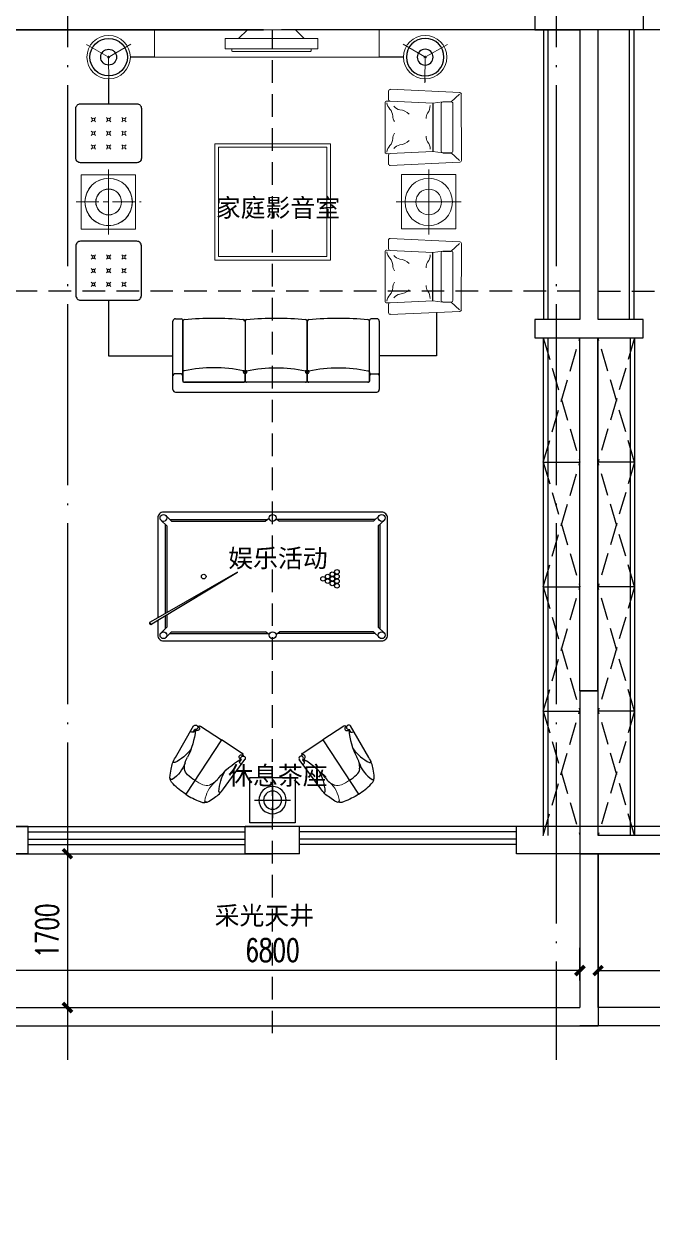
# Model space of a CAD drawing. Header units: millimetres. Extents: x 1337745 to 1642153, y -192803 to 266425.
# Drawn here: x 1481362 to 1488312, y 85308 to 98427 of the extents above; entities that cross this region are included whole.
import ezdxf
from ezdxf.enums import TextEntityAlignment as Align

# ---------------------------------------------------------------- set-up
doc = ezdxf.new("R2010")
doc.units = ezdxf.units.MM
doc.header["$LTSCALE"] = 1000
doc.header["$MEASUREMENT"] = 0
for name, pattern in [('CENTER', [2, 1.25, -0.25, 0.25, -0.25]), ('DASH', [0.35, 0.25, -0.1]), ('DOTE', [2.42, 2, -0.2, 0.02, -0.2]), ('HIDDEN', [0.375, 0.25, -0.125]), ('HIDDEN2', [4.7625, 3.175, -1.5875])]:
    doc.linetypes.add(name, pattern=pattern)
for name, color, linetype in [('A-PUB_DIM', 3, 'Continuous'), ('AE-FLOR', 151, 'Continuous'), ('DOTE', 16, 'DOTE'), ('IE-FURN', 33, 'Continuous'), ('P-FURN-高柜', 5, 'Continuous'), ('REF', 8, 'HIDDEN2'), ('WALL', 2, 'Continuous'), ('WALL1', 51, 'Continuous'), ('WINDOW', 4, 'Continuous'), ('剪力墙', 6, 'Continuous'), ('家具粗线', 7, 'Continuous'), ('文字标注', 255, 'Continuous'), ('砖墙', 30, 'Continuous')]:
    doc.layers.add(name, color=color, linetype=linetype)
doc.layers.add('furniture', color=6, linetype='Continuous', lineweight=13)
doc.styles.add('_TCH_DIM_T3', font='SIMPLEX', dxfattribs={"width": 0.705882, "bigfont": 'GBCBIG'})
doc.styles.add('DIM_FONT', font='SIMPLEX', dxfattribs={"width": 0.7, "bigfont": 'GBCBIG'})
doc.styles.add('黑体', font='SIMHEI.TTF')
doc.dimstyles.new('_TCH_ARCH&&100', dxfattribs={"dimtxt": 250, "dimasz": 100, "dimexe": 250, "dimexo": 300, "dimgap": 100, "dimtad": 1, "dimdec": 0, "dimzin": 0, "dimdsep": 46, "dimtxsty": 'DIM_FONT', "dimblk": 'ARCHTICK', "dimcen": 0.09, "dimclrt": 7, "dimazin": 2, "dimtfac": 1, "dimtdec": 0, "dimtix": 1, "dimtmove": 2, "dimatfit": 3, "dimfxl": 1, "dimtolj": 1, "dimtzin": 0, "dimarcsym": 0})
doc.dimstyles.new('_TCH_ARCH&&50', dxfattribs={"dimtxt": 148.75, "dimasz": 50, "dimexe": 125, "dimexo": 150, "dimgap": 50, "dimtad": 1, "dimdec": 0, "dimzin": 0, "dimdsep": 46, "dimtxsty": '_TCH_DIM_T3', "dimblk": 'ARCHTICK', "dimcen": 0.09, "dimclrt": 7, "dimazin": 2, "dimtfac": 1, "dimtdec": 0, "dimtix": 1, "dimtmove": 2, "dimatfit": 3, "dimfxl": 1, "dimtolj": 1, "dimtzin": 0, "dimarcsym": 0})

# ---------------------------------------------------------------- blocks, each defined once
blk = doc.blocks.new('_ArchTick')
at = {"color": 0, "linetype": 'ByBlock', "const_width": 0.4}
blk.add_lwpolyline([(-0.5, -0.5), (0.5, 0.5)], dxfattribs=at)
blk = doc.blocks.new('*D49')
at = {"layer": 'A-PUB_DIM', "color": 0, "lineweight": -2, "transparency": 16777216}
for p, q in [((2969090, -686126), (2969126, -685805)), ((2969189, -686137), (2969226, -685816)), ((2969112, -685929), (2969212, -685940))]:
    blk.add_line(p, q, dxfattribs=at)
at = {"layer": 'Defpoints', "color": 0, "transparency": 16777216}
for p in [(2969212, -685940), (2969073, -686275), (2969173, -686286)]:
    blk.add_point(p, dxfattribs=at)
at = {"layer": 'A-PUB_DIM', "color": 0, "lineweight": -2, "transparency": 16777216, "xscale": 50, "yscale": 50, "zscale": 50}
for p, rotation in [((2969112, -685929), 173.5415813661932), ((2969212, -685940), 353.5415813661932)]:
    blk.add_blockref('_ArchTick', p, dxfattribs=dict(at, rotation=rotation))
at = {"layer": 'A-PUB_DIM', "color": 7, "transparency": 16777216, "insert": (2968954, -685773), "char_height": 148.8, "attachment_point": 5, "rotation": 353.5416, "style": '_TCH_DIM_T3'}
blk.add_mtext('\\A1;100', dxfattribs=at)
blk = doc.blocks.new('*D50')
at = {"layer": 'A-PUB_DIM', "color": 0, "lineweight": -2, "transparency": 16777216}
for p, q in [((2969189, -686137), (2969226, -685816)), ((2969212, -685940), (2970007, -686030)), ((2969984, -686227), (2970021, -685906))]:
    blk.add_line(p, q, dxfattribs=at)
at = {"layer": 'Defpoints', "color": 0, "transparency": 16777216}
for p in [(2970007, -686030), (2969173, -686286), (2969967, -686376)]:
    blk.add_point(p, dxfattribs=at)
at = {"layer": 'A-PUB_DIM', "color": 0, "lineweight": -2, "transparency": 16777216, "xscale": 50, "yscale": 50, "zscale": 50}
for p, rotation in [((2969212, -685940), 173.5415813662123), ((2970007, -686030), 353.5415813662123)]:
    blk.add_blockref('_ArchTick', p, dxfattribs=dict(at, rotation=rotation))
at = {"layer": 'A-PUB_DIM', "color": 7, "transparency": 16777216, "insert": (2969623, -685862), "char_height": 148.8, "attachment_point": 5, "rotation": 353.5416, "style": '_TCH_DIM_T3'}
blk.add_mtext('\\A1;800', dxfattribs=at)
blk = doc.blocks.new('*D51')
at = {"layer": 'A-PUB_DIM', "color": 0, "lineweight": -2, "transparency": 16777216}
for p, q in [((2969984, -686227), (2970021, -685906)), ((2970084, -686239), (2970120, -685917)), ((2970007, -686030), (2969957, -686024)), ((2970007, -686030), (2970106, -686041)), ((2970106, -686041), (2970156, -686047))]:
    blk.add_line(p, q, dxfattribs=at)
at = {"layer": 'Defpoints', "color": 0, "transparency": 16777216}
for p in [(2970106, -686041), (2969967, -686376), (2970067, -686388)]:
    blk.add_point(p, dxfattribs=at)
at = {"layer": 'A-PUB_DIM', "color": 0, "lineweight": -2, "transparency": 16777216, "xscale": 50, "yscale": 50, "zscale": 50}
for p, rotation in [((2970007, -686030), 353.5415813663083), ((2970106, -686041), 173.5415813663083)]:
    blk.add_blockref('_ArchTick', p, dxfattribs=dict(at, rotation=rotation))
at = {"layer": 'A-PUB_DIM', "color": 7, "transparency": 16777216, "insert": (2970070, -685912), "char_height": 148.8, "attachment_point": 5, "rotation": 353.5416, "style": '_TCH_DIM_T3'}
blk.add_mtext('\\A1;100', dxfattribs=at)
blk = doc.blocks.new('*D52')
at = {"layer": 'A-PUB_DIM', "color": 0, "lineweight": -2, "transparency": 16777216}
for p, q in [((2970084, -686239), (2970120, -685917)), ((2970106, -686041), (2971596, -686210)), ((2971574, -686407), (2971611, -686086))]:
    blk.add_line(p, q, dxfattribs=at)
at = {"layer": 'Defpoints', "color": 0, "transparency": 16777216}
for p in [(2971596, -686210), (2970067, -686388), (2971557, -686556)]:
    blk.add_point(p, dxfattribs=at)
at = {"layer": 'A-PUB_DIM', "color": 0, "lineweight": -2, "transparency": 16777216, "xscale": 50, "yscale": 50, "zscale": 50}
for p, rotation in [((2970106, -686041), 173.5415813662086), ((2971596, -686210), 353.5415813662086)]:
    blk.add_blockref('_ArchTick', p, dxfattribs=dict(at, rotation=rotation))
at = {"layer": 'A-PUB_DIM', "color": 7, "transparency": 16777216, "insert": (2970865, -686002), "char_height": 148.8, "attachment_point": 5, "rotation": 353.5416, "style": '_TCH_DIM_T3'}
blk.add_mtext('\\A1;1500', dxfattribs=at)
blk = doc.blocks.new('*D53')
at = {"layer": 'A-PUB_DIM', "color": 0, "lineweight": -2, "transparency": 16777216}
for p, q in [((2971574, -686407), (2971611, -686086)), ((2971596, -686210), (2971795, -686233)), ((2971773, -686430), (2971809, -686108))]:
    blk.add_line(p, q, dxfattribs=at)
at = {"layer": 'Defpoints', "color": 0, "transparency": 16777216}
for p in [(2971795, -686233), (2971557, -686556), (2971756, -686579)]:
    blk.add_point(p, dxfattribs=at)
at = {"layer": 'A-PUB_DIM', "color": 0, "lineweight": -2, "transparency": 16777216, "xscale": 50, "yscale": 50, "zscale": 50}
for p, rotation in [((2971596, -686210), 173.5415813662357), ((2971795, -686233), 353.5415813662357)]:
    blk.add_blockref('_ArchTick', p, dxfattribs=dict(at, rotation=rotation))
at = {"layer": 'A-PUB_DIM', "color": 7, "transparency": 16777216, "insert": (2971710, -686098), "char_height": 148.8, "attachment_point": 5, "rotation": 353.5416, "style": '_TCH_DIM_T3'}
blk.add_mtext('\\A1;200', dxfattribs=at)
blk = doc.blocks.new('*D54')
at = {"layer": 'A-PUB_DIM', "color": 0, "lineweight": -2, "transparency": 16777216}
for p, q in [((2971795, -686233), (2971746, -686227)), ((2971773, -686430), (2971809, -686108)), ((2971795, -686233), (2971895, -686244)), ((2971872, -686441), (2971909, -686120)), ((2971895, -686244), (2971944, -686249))]:
    blk.add_line(p, q, dxfattribs=at)
at = {"layer": 'Defpoints', "color": 0, "transparency": 16777216}
for p in [(2971895, -686244), (2971756, -686579), (2971855, -686590)]:
    blk.add_point(p, dxfattribs=at)
at = {"layer": 'A-PUB_DIM', "color": 0, "lineweight": -2, "transparency": 16777216, "xscale": 50, "yscale": 50, "zscale": 50}
for p, rotation in [((2971795, -686233), 353.5415813662057), ((2971895, -686244), 173.5415813662057)]:
    blk.add_blockref('_ArchTick', p, dxfattribs=dict(at, rotation=rotation))
at = {"layer": 'A-PUB_DIM', "color": 7, "transparency": 16777216, "insert": (2971829, -686375), "char_height": 148.8, "attachment_point": 5, "rotation": 353.5416, "style": '_TCH_DIM_T3'}
blk.add_mtext('\\A1;100', dxfattribs=at)
blk = doc.blocks.new('*D55')
at = {"layer": 'A-PUB_DIM', "color": 0, "lineweight": -2, "transparency": 16777216}
for p, q in [((2971872, -686441), (2971909, -686120)), ((2972767, -686542), (2972803, -686221)), ((2971895, -686244), (2972789, -686345))]:
    blk.add_line(p, q, dxfattribs=at)
at = {"layer": 'Defpoints', "color": 0, "transparency": 16777216}
for p in [(2972789, -686345), (2971855, -686590), (2972750, -686691)]:
    blk.add_point(p, dxfattribs=at)
at = {"layer": 'A-PUB_DIM', "color": 0, "lineweight": -2, "transparency": 16777216, "xscale": 50, "yscale": 50, "zscale": 50}
for p, rotation in [((2971895, -686244), 173.5415813662135), ((2972789, -686345), 353.5415813662135)]:
    blk.add_blockref('_ArchTick', p, dxfattribs=dict(at, rotation=rotation))
at = {"layer": 'A-PUB_DIM', "color": 7, "transparency": 16777216, "insert": (2972356, -686171), "char_height": 148.8, "attachment_point": 5, "rotation": 353.5416, "style": '_TCH_DIM_T3'}
blk.add_mtext('\\A1;900', dxfattribs=at)
blk = doc.blocks.new('*D56')
at = {"layer": 'A-PUB_DIM', "color": 0, "lineweight": -2, "transparency": 16777216}
for p, q in [((2972767, -686542), (2972803, -686221)), ((2972866, -686553), (2972902, -686232)), ((2972789, -686345), (2972888, -686356))]:
    blk.add_line(p, q, dxfattribs=at)
at = {"layer": 'Defpoints', "color": 0, "transparency": 16777216}
for p in [(2972888, -686356), (2972750, -686691), (2972849, -686703)]:
    blk.add_point(p, dxfattribs=at)
at = {"layer": 'A-PUB_DIM', "color": 0, "lineweight": -2, "transparency": 16777216, "xscale": 50, "yscale": 50, "zscale": 50}
for p, rotation in [((2972789, -686345), 173.5415813661332), ((2972888, -686356), 353.5415813661332)]:
    blk.add_blockref('_ArchTick', p, dxfattribs=dict(at, rotation=rotation))
at = {"layer": 'A-PUB_DIM', "color": 7, "transparency": 16777216, "insert": (2973078, -686239), "char_height": 148.8, "attachment_point": 5, "rotation": 353.5416, "style": '_TCH_DIM_T3'}
blk.add_mtext('\\A1;100', dxfattribs=at)
blk = doc.blocks.new('A$C71264A39')
at = {"layer": '剪力墙'}
for p, q in [((-58250, 11200), (-58250, 11000)), ((-58250, 11000), (-57750, 11000)), ((-57750, 11000), (-57750, 7800)), ((-57550, 7800), (-57550, 11000)), ((-58250, 7800), (-58250, 7600)), ((-57750, 7800), (-58250, 7800)), ((-58250, 7600), (-57550, 7600))]:
    blk.add_line(p, q, dxfattribs=at)
for points in [[(-57550, 11200), (-57050, 11200), (-57050, 11000), (-57550, 11000)], [(-57550, 7600), (-57050, 7600), (-57050, 7800), (-57550, 7800)], [(-56850, 2100), (-57550, 2100), (-57550, 3700), (-57750, 3700), (-57750, 1900), (-56850, 1900), (-56850, 2100)]]:
    blk.add_lwpolyline(points, dxfattribs=at)
blk = doc.blocks.new('A$C175371E0')
at = {"layer": 'furniture', "color": 8}
for p, q in [((-180, 161), (-194, 175)), ((-180, 140), (-194, 126)), ((-158, 161), (-144, 175)), ((-158, 140), (-144, 126)), ((-11, 161), (-25, 175)), ((-11, 140), (-25, 126)), ((11, 161), (25, 175)), ((11, 140), (25, 126)), ((158, 161), (144, 175)), ((158, 140), (144, 126)), ((180, 161), (194, 175)), ((180, 140), (194, 126)), ((-180, 11), (-194, 25)), ((-158, 11), (-144, 25)), ((-11, 11), (-25, 25)), ((11, 11), (25, 25)), ((158, 11), (144, 25)), ((180, 11), (194, 25)), ((-180, -11), (-194, -25)), ((-180, -140), (-194, -126)), ((-158, -11), (-144, -25)), ((-158, -140), (-144, -126)), ((-11, -11), (-25, -25)), ((-11, -140), (-25, -126)), ((11, -11), (25, -25)), ((11, -140), (25, -126)), ((158, -11), (144, -25)), ((158, -140), (144, -126)), ((180, -11), (194, -25)), ((180, -140), (194, -126)), ((-180, -161), (-194, -175)), ((-158, -161), (-144, -175)), ((-11, -161), (-25, -175)), ((11, -161), (25, -175)), ((158, -161), (144, -175)), ((180, -161), (194, -175))]:
    blk.add_line(p, q, dxfattribs=at)
for centre in [(-169, 151), (0, 151), (169, 151), (-169, 0), (0, 0), (169, 0), (-169, -151), (0, -151), (169, -151)]:
    blk.add_circle(centre, 15, dxfattribs=at)
at = {"layer": 'IE-FURN'}
blk.add_lwpolyline([(-362, 275), (-362, -275, 0.414214), (-312, -325), (312, -325, 0.414214), (362, -275), (362, 275, 0.414214), (312, 325), (-312, 325, 0.414214)], format="xyb", close=True, dxfattribs=at)
blk = doc.blocks.new('uio')
at = {"lineweight": 5, "ltscale": 0.03}
for p, q in [((-104844, -966881), (-104736, -966120)), ((-104716, -966104), (-103987, -966174)), ((-104651, -966317), (-104642, -966224)), ((-104621, -966207), (-104099, -966257)), ((-104082, -966277), (-104091, -966371)), ((-104082, -966277), (-104091, -966371)), ((-103970, -966193), (-104007, -966961)), ((-104714, -966896), (-104648, -966429)), ((-104651, -966317), (-104648, -966429)), ((-104651, -966317), (-104648, -966429)), ((-104115, -966479), (-104648, -966429)), ((-104112, -966387), (-104634, -966338)), ((-104112, -966387), (-104634, -966338)), ((-104091, -966371), (-104115, -966479)), ((-104091, -966371), (-104115, -966479)), ((-104115, -966479), (-104138, -966950)), ((-104734, -966912), (-104828, -966903)), ((-104719, -966931), (-104714, -966896)), ((-104160, -967004), (-104702, -966952)), ((-104140, -966986), (-104138, -966950)), ((-104028, -966979), (-104121, -966970))]:
    blk.add_line(p, q, dxfattribs=at)
for p, q in [((-104651, -966317), (-104642, -966224)), ((-104115, -966479), (-104648, -966429))]:
    blk.add_line(p, q)
for centre, start, end in [((-104718, -966123), 84.5739, 171.9109), ((-103989, -966192), 357.2369, 84.5739), ((-104623, -966226), 84.5739, 174.5739), ((-104623, -966226), 84.5739, 174.5739), ((-104101, -966276), 354.5739, 84.5739), ((-104101, -966276), 354.5739, 84.5739), ((-104632, -966319), 174.5739, 264.5739), ((-104632, -966319), 174.5739, 264.5739), ((-104110, -966369), 264.5739, 354.5739), ((-104110, -966369), 264.5739, 354.5739), ((-104826, -966884), 171.9109, 264.5739), ((-104733, -966893), 264.5739, 351.9109), ((-104701, -966934), 171.9109, 264.5739), ((-104119, -966951), 177.2369, 264.5739), ((-104029, -966960), 274.8838, 7.5468), ((-104158, -966985), 264.5739, 357.2369)]:
    blk.add_arc(centre, 18.7, start, end, dxfattribs=at)
at = {"layer": 'furniture', "color": 8}
for p, q in [((-104718, -966123), (-104642, -966224)), ((-103989, -966192), (-104082, -966277))]:
    blk.add_line(p, q, dxfattribs=at)
for points in [[(-104624, -966459, -0.157856), (-104544, -966495, 0.195258), (-104485, -966517, 0.506042)], [(-104144, -966505, 0.157856), (-104230, -966525, -0.195258), (-104291, -966535, -0.506042)], [(-104655, -966859, 0.215808), (-104609, -966798, -0.158378), (-104551, -966698, -0.75133)], [(-104655, -966859, 0.215808), (-104609, -966798, -0.158378), (-104551, -966698, -0.75133)], [(-104189, -966903, -0.215808), (-104222, -966835, 0.158378), (-104261, -966726, 0.75133)], [(-104189, -966903, -0.215808), (-104222, -966835, 0.158378), (-104261, -966726, 0.75133)], [(-104701, -966934, 0.13045), (-104627, -966906, -0.166434), (-104547, -966883, 0.138962), (-104485, -966868, -0.132288)], [(-104701, -966934, 0.13045), (-104627, -966906, -0.166434), (-104547, -966883, 0.138962), (-104485, -966868, -0.132288)], [(-104158, -966985, -0.13045), (-104225, -966944, 0.166434), (-104299, -966906, -0.138962), (-104358, -966880, 0.132288)], [(-104158, -966985, -0.13045), (-104225, -966944, 0.166434), (-104299, -966906, -0.138962), (-104358, -966880, 0.132288)]]:
    blk.add_lwpolyline(points, format="xyb", dxfattribs=at)
blk = doc.blocks.new('A$C394A4696')
at = {"layer": 'IE-FURN'}
for p, q in [((-810, 1114), (-810, 1051)), ((-810, 1114), (-810, 1051)), ((-27, 1141), (-783, 1141)), ((-200, 1051), (-200, 1123)), ((-126, 1033), (-792, 1033)), ((-126, 344), (-792, 344)), ((-782, 344), (-108, 344)), ((-782, 344), (-108, 344)), ((-782, 344), (-108, 344)), ((-782, 344), (-108, 344)), ((-782, 344), (-108, 344)), ((-782, 344), (-108, 344)), ((-108, 326), (-108, -1015)), ((-782, -344), (-108, -344)), ((-782, -344), (-108, -344)), ((-782, -344), (-108, -344)), ((-782, -344), (-108, -344)), ((-782, -344), (-108, -344)), ((-782, -344), (-108, -344)), ((-126, -1033), (-792, -1033)), ((-782, -1033), (-108, -1033)), ((-782, -1033), (-108, -1033)), ((-810, -1114), (-810, -1051)), ((-810, -1114), (-810, -1051)), ((-27, -1141), (-783, -1141)), ((-200, -1051), (-200, -1123))]:
    blk.add_line(p, q, dxfattribs=at)
blk.add_lwpolyline([(0, -1114), (0, 1114)], dxfattribs=at)
at = {"layer": 'IE-FURN', "color": 8}
for points in [[(-236, 1015, -0.414214), (-218, 1033), (-126, 1033, -0.414214), (-108, 1015), (-108, 362, -0.414214), (-126, 344), (-218, 344, -0.414214), (-236, 362, -0.097845)], [(-236, 326, -0.414214), (-218, 344), (-126, 344, -0.414214), (-108, 326), (-108, -326, -0.414214), (-126, -344), (-218, -344, -0.414214), (-236, -326, -0.097845)], [(-236, 362, 0.414214), (-218, 344), (-126, 344, 0.414214), (-108, 362), (-108, 326, 0.414214), (-126, 344), (-218, 344, 0.414214), (-236, 326, 1.773437)], [(-236, -1015, 0.414214), (-218, -1033), (-126, -1033, 0.414214), (-108, -1015), (-108, -362, 0.414214), (-126, -344), (-218, -344, 0.414214), (-236, -362, 0.097845)], [(-236, -326, 0.414214), (-218, -344), (-126, -344, 0.414214), (-108, -326), (-108, -362, 0.414214), (-126, -344), (-218, -344, 0.414214), (-236, -362, 1.773437)]]:
    blk.add_lwpolyline(points, format="xyb", close=True, dxfattribs=at)
at = {"layer": 'IE-FURN'}
for centre, radius, start, end in [((-783, 1114), 26.8, 90, 180), ((-783, 1114), 26.8, 90, 180), ((-792, 1051), 18, 180, 270), ((-792, 1051), 18, 180, 270), ((-182, 1123), 18, 90, 180), ((-182, 1051), 18, 180, 270), ((-27, 1114), 26.8, 0, 90), ((3180, 689), 3993, 175.3139, 184.6861), ((-782, 1015), 18, 90, 180), ((-126, 1015), 18, 0, 90), ((3180, 0), 3993, 175.3139, 184.6861), ((-782, 362), 18, 180, 270), ((-782, 362), 18, 180, 270), ((-782, 326), 18, 90, 180), ((-782, 326), 18, 90, 180), ((-126, 326), 18, 0, 90), ((3180, -689), 3993, 175.3139, 184.6861), ((-783, -368), 18, 90, 180), ((-782, -326), 18, 180, 270), ((-782, -326), 18, 180, 270), ((-782, -362), 18, 90, 180), ((-792, -1051), 18, 90, 180), ((-792, -1051), 18, 90, 180), ((-782, -1015), 18, 180, 270), ((-782, -1015), 18, 180, 270), ((-182, -1051), 18, 90, 180), ((-783, -1114), 26.8, 180, 270), ((-783, -1114), 26.8, 180, 270), ((-182, -1123), 18, 180, 270), ((-27, -1114), 26.8, 270, 0)]:
    blk.add_arc(centre, radius, start, end, dxfattribs=at)
at = {"layer": 'IE-FURN', "color": 161}
blk.add_arc((-126, -1015), 18, 270, 0, dxfattribs=at)
blk = doc.blocks.new('IFF-Lamp400')
at = {"lineweight": 5, "ltscale": 0.03}
for p, q in [((-7, -12), (116, 205)), ((-7, -12), (116, 205)), ((13, 0), (-236, -2)), ((13, 0), (-236, -2)), ((-7, 11), (120, -203)), ((-7, 11), (120, -203))]:
    blk.add_line(p, q, dxfattribs=at)
at = {"lineweight": 5, "ltscale": 0.03, "const_width": 6.67}
for points in [[(95, 167), (115, 203)], [(95, 167), (115, 203)], [(-192, -2), (-233, -2)], [(-192, -2), (-233, -2)], [(98, -166), (118, -201)], [(98, -166), (118, -201)]]:
    blk.add_lwpolyline(points, dxfattribs=at)
at = {"lineweight": 5, "ltscale": 0.03}
blk.add_circle((0, 0), 200, dxfattribs=at)
at = {"linetype": 'ByBlock'}
for radius in [173, 173, 73.3, 73.3]:
    blk.add_circle((0, 0), radius, dxfattribs=at)
blk = doc.blocks.new('$plan$00002328')
at = {"layer": 'IE-FURN'}
for p, q in [((-1226, 674, 0), (-1163, 610, 0)), ((1134, 674, 0), (1072, 610, 0)), ((-1279, 621, 0), (-1214, 559, 0)), ((-1233, -577, 0), (-1233, 577, 0)), ((-1214, -559, 0), (-1214, 559, 0)), ((-1182, 629, 0), (-99, 629, 0)), ((-1163, 610, 0), (-122, 610, 0)), ((-83, 642, 0), (-122, 610, 0)), ((-8, 642, 0), (31, 610, 0)), ((1090, 629, 0), (8, 629, 0)), ((1072, 610, 0), (31, 610, 0)), ((1187, 621, 0), (1123, 559, 0)), ((1123, 422, 0), (1123, 559, 0)), ((1142, 433, 0), (1142, 577, 0)), ((1314, 507, 0), (1301, 528, 0)), ((1224, 483, 0), (342, -47, 0)), ((342, -47, 0), (1224, 456, 0)), ((1123, -559, 0), (1123, 398, 0)), ((1142, -577, 0), (1142, 409, 0)), ((-1279, -621, 0), (-1214, -559, 0)), ((-1226, -674, 0), (-1163, -610, 0)), ((-1182, -629, 0), (-99, -629, 0)), ((-1163, -610, 0), (-122, -610, 0)), ((-83, -642, 0), (-122, -610, 0)), ((-8, -642, 0), (31, -610, 0)), ((1090, -629, 0), (8, -629, 0)), ((1072, -610, 0), (31, -610, 0)), ((1134, -674, 0), (1072, -610, 0)), ((1187, -621, 0), (1123, -559, 0))]:
    blk.add_line(p, q, dxfattribs=at)
at = {"layer": 'IE-FURN', "elevation": 0}
blk.add_lwpolyline([(1301, 528), (1224, 483), (1224, 648, 0.414214), (1161, 711), (-1252, 711, 0.414214), (-1316, 648), (-1316, -648, 0.414214), (-1252, -711), (1161, -711, 0.414214), (1224, -648), (1224, 456), (1314, 507, 0.584235)], format="xyb", close=True, dxfattribs=at)
at = {"layer": 'IE-FURN'}
for centre, radius in [((-1252, 648, 0), 38.1), ((-46, 648, 0), 38.1), ((1161, 648, 0), 38.1), ((-757, 102, 0), 25.4), ((-757, 51, 0), 25.4), ((-757, 0, 0), 25.4), ((-706, 76, 0), 25.4), ((-706, 25, 0), 25.4), ((-706, -25, 0), 25.4), ((-655, 51, 0), 25.4), ((-655, 0, 0), 25.4), ((-604, 25, 0), 25.4), ((716, 0, 0), 25.4), ((-757, -51, 0), 25.4), ((-1252, -648, 0), 38.1), ((-46, -648, 0), 38.1), ((1161, -648, 0), 38.1)]:
    blk.add_circle(centre, radius, dxfattribs=at)
blk = doc.blocks.new('fsxxxx')
at = {"layer": 'IE-FURN'}
for p in [(-163, 753), (-624, 452)]:
    blk.add_line(p, (-394, 603), dxfattribs=at)
at = {"layer": 'IE-FURN', "color": 8}
blk.add_line((-394, 603), (0, 0), dxfattribs=at)
at = {"layer": 'IE-FURN'}
for points in [[(-84, 687), (-101, 716)], [(-596, 353), (-615, 380)]]:
    blk.add_lwpolyline(points, dxfattribs=at)
for points in [[(0, 0, 0.055738), (139, 114, 0.270993), (173, 209), (161, 277, 0.111969), (114, 405), (-88, 754)], [(0, 0, -0.055738), (-160, -81, -0.270993), (-261, -75), (-318, -36, -0.111969), (-417, 59), (-655, 383)]]:
    blk.add_lwpolyline(points, format="xyb", dxfattribs=at)
for centre, radius, start, end in [((-156, 738), 17.4, 36.3629, 115.3868), ((-128, 727), 25, 123.1539, 223.1622), ((-129, 729), 25.8, 227.2207, 295.2552), ((-163, 802), 58, 291.4545, 314.8532), ((-109, 740), 25, 27.1499, 288.5347), ((-145, 772), 71.9, 291.8767, 308.1795), ((-77, 720), 33.6, 197.9328, 312.8796), ((-634, 397), 25, 317.773, 219.1578), ((-669, 472), 58, 291.4545, 314.8532), ((-613, 439), 17.4, 130.921, 209.9448), ((-614, 410), 25, 23.1455, 123.1539), ((-616, 411), 25.8, 311.0525, 19.087), ((-649, 443), 71.9, 298.1282, 314.431), ((-629, 360), 33.6, 293.4281, 48.3749)]:
    blk.add_arc(centre, radius, start, end, dxfattribs=at)
at = {"layer": 'IE-FURN', "color": 8}
for centre, radius, start, end in [((805, 816), 920, 186.6068, 206.2581), ((368, 827), 538, 217.418, 242.6706), ((-187, 298), 200, 355.4252, 33.6969), ((-1071, -409), 920, 40.0496, 59.7009), ((-87, 290), 100, 311.3962, 355.4252), ((337, 456), 347, 198.0326, 237.3503), ((125, 361), 12, 251.292, 16.6444), ((-905, -4), 538, 3.6371, 28.8898), ((-198, 291), 200, 212.6108, 250.8825), ((-483, 739), 699, 303.1539, 311.3962), ((154, 184), 21.2, 258.6792, 339.4007), ((-381, 31), 12, 229.6633, 355.0157), ((-231, -67), 21.2, 266.907, 347.6285)]:
    blk.add_arc(centre, radius, start, end, dxfattribs=at)
at = {"layer": '家具粗线', "color": 252, "lineweight": 5}
for centre, radius, start, end in [((-553, -126), 347, 8.9575, 48.2751), ((-483, 739), 699, 294.9116, 303.1539), ((-230, 196), 100, 250.8825, 294.9116)]:
    blk.add_arc(centre, radius, start, end, dxfattribs=at)
blk = doc.blocks.new('A$C7F2562B0')
at = {"layer": 'furniture', "color": 6}
for p, q in [((-508, 3600), (-2992, 3600)), ((-508, 3600), (-508, 3300)), ((-508, 3300), (-2992, 3300))]:
    blk.add_line(p, q, dxfattribs=at)
at = {"layer": 'furniture'}
for p, q in [((-2992, 3600), (-2992, 3300)), ((-2453, 2344), (-2453, 1056)), ((-1173, 2344), (-2453, 2344)), ((-1173, 1056), (-1173, 2344)), ((-2453, 1056), (-1173, 1056))]:
    blk.add_line(p, q, dxfattribs=at)
at = {"layer": 'furniture', "color": 8}
for p, q in [((-2163, 3505), (-2065, 3600)), ((-2065, 3600), (-1535, 3600)), ((-1535, 3600), (-1437, 3505)), ((-1287, 3505), (-2313, 3505)), ((-2313, 3393), (-2313, 3505)), ((-1287, 3393), (-1287, 3505)), ((-2313, 3393), (-1287, 3393)), ((-2238, 3393), (-2238, 3371)), ((-1369, 3363), (-2231, 3363)), ((-1362, 3393), (-1362, 3371)), ((-2413, 2304), (-2413, 1096)), ((-1213, 2304), (-2413, 2304)), ((-1213, 1096), (-1213, 2304)), ((-3539, 1341), (-3539, 2059)), ((0, 2059), (0, 1341)), ((-3180, 1700), (-3899, 1700)), ((-2413, 1096), (-1213, 1096))]:
    blk.add_line(p, q, dxfattribs=at)
at = {"layer": 'furniture', "color": 8, "linetype": 'CENTER', "ltscale": 0.2}
for p, q in [((-3539, 1341), (-3539, 2059)), ((0, 2059), (0, 1341)), ((-3180, 1700), (-3899, 1700)), ((359, 1700), (-359, 1700))]:
    blk.add_line(p, q, dxfattribs=at)
at = {"layer": 'furniture'}
blk.add_lwpolyline([(-3239, 1404), (-3239, 2004), (-3839, 2004), (-3839, 1404)], close=True, dxfattribs=at)
at = {"layer": 'furniture', "color": 6}
blk.add_lwpolyline([(-296, 2000), (304, 2000), (304, 1400), (-296, 1400)], close=True, dxfattribs=at)
at = {"layer": 'furniture', "color": 8}
for centre, radius in [((-3539, 1700), 262), ((-3539, 1700), 142), ((0, 1700), 262), ((0, 1700), 142)]:
    blk.add_circle(centre, radius, dxfattribs=at)
for centre, start, end in [((-2231, 3371), 180, 270), ((-1369, 3371), 270, 0)]:
    blk.add_arc(centre, 7.5, start, end, dxfattribs=at)
at = {"layer": 'furniture', "color": 8, "extrusion": (0, 0, -1)}
for major_axis in [(185, 185), (101, 101)]:
    blk.add_ellipse((0, 1700), major_axis=major_axis, ratio=1, start_param=1.570796326794897, end_param=7.853981633974483, dxfattribs=at)
at = {"layer": 'IE-FURN'}
for p, q in [((-4861, 400), (-4861, 3600)), ((-4811, 400), (-4811, 3600)), ((-4856, 200), (-4856, -5300)), ((-4806, 200), (-4806, -5300)), ((-4806, -1175), (-5210, -1175)), ((-4806, -2550), (-5210, -2550)), ((-4806, -3925), (-5210, -3925))]:
    blk.add_line(p, q, dxfattribs=at)
at = {"layer": 'IE-FURN', "linetype": 'DASH'}
for p, q in [((-4806, -1175), (-5210, 200, 0)), ((-4806, 200), (-5210, -1175)), ((-4806, -2550), (-5210, -1175)), ((-4806, -1175), (-5210, -2550)), ((-4806, -3925), (-5210, -2550)), ((-4806, -2550), (-5210, -3925)), ((-4806, -3925), (-5210, -5300)), ((-4806, -5300), (-5206, -3925))]:
    blk.add_line(p, q, dxfattribs=at)
at = {"layer": 'IE-FURN', "elevation": 0}
blk.add_lwpolyline([(-1562, -4658), (-2062, -4658), (-2062, -5158), (-1562, -5158)], close=True, dxfattribs=at)
at = {"layer": 'IE-FURN', "color": 8, "elevation": 0}
for points in [[(-1812, -4708), (-1812, -5108)], [(-1612, -4908), (-2012, -4908)]]:
    blk.add_lwpolyline(points, dxfattribs=at)
at = {"layer": 'IE-FURN'}
for radius in [150, 100]:
    blk.add_circle((-1812, -4908, 0), radius, dxfattribs=at)
at = {"layer": 'P-FURN-高柜', "color": 8}
for points in [[(-3260, 3300), (-2992, 3300)], [(-508, 3300), (-240, 3300)], [(-3500, 3026), (-3500, 3060)], [(0, 3060), (0, 2784)], [(0, 616), (0, 0), (-711, 0)], [(-3626, 480), (-3626, 0), (-2992, 0)]]:
    blk.add_lwpolyline(points, dxfattribs=at)
at = {"layer": 'REF', "linetype": 'HIDDEN'}
for p, q in [((-1813, -7484), (-1813, 3600)), ((-5211, 716), (1585, 716))]:
    blk.add_line(p, q, dxfattribs=at)
at = {"layer": 'AE-FLOR', "xscale": -0.9999999999999997, "rotation": 179.9999999999999}
blk.add_blockref('$plan$00002328', (-1767, -2438, 0), dxfattribs=at)
at = {"layer": 'furniture', "color": 6}
blk.add_blockref('A$C175371E0', (0, 2459), dxfattribs=at)
for name, p, xscale, rotation in [('A$C175371E0', (0, 941), -0.9999999999999997, 179.9999999999999), ('A$C394A4696', (-1852, -400), -1.000000000000001, 90)]:
    blk.add_blockref(name, p, dxfattribs=dict(at, xscale=xscale, rotation=rotation))
at = {"layer": 'IE-FURN'}
for p, xscale, yscale, zscale, rotation in [((-3500, 3300), 1.199999999953434, 1.199999999953434, 1.199999999953434, 90), ((0, 3300), -1.199999999953433, 1.199999999953433, 1.199999999953433, 270)]:
    blk.add_blockref('IFF-Lamp400', p, dxfattribs=dict(at, xscale=xscale, yscale=yscale, zscale=zscale, rotation=rotation))
at = {"layer": 'IE-FURN', "rotation": 95.42610745096003}
blk.add_blockref('uio', (-975577, 15048), dxfattribs=at)
at = {"layer": 'IE-FURN', "xscale": -1.000000000000001}
for name, p, rotation in [('uio', (-975577, -11648), 84.5738928507004), ('fsxxxx', (-2763, -4843, 0), 359.9999999999948)]:
    blk.add_blockref(name, p, dxfattribs=dict(at, rotation=rotation))
at = {"layer": 'IE-FURN', "extrusion": (0, 0, -1), "xscale": -1.000000000000001, "zscale": -1.000000000000001, "rotation": 4.975977799149668e-12}
blk.add_blockref('fsxxxx', (852, -4843, 0), dxfattribs=at)
blk = doc.blocks.new('*D316')
at = {"layer": 'Defpoints', "color": 0}
for p in [(1494512, 87967), (1487712, 87558, 0), (1494512, 87558, 0)]:
    blk.add_point(p, dxfattribs=at)
at = {"layer": '砖墙', "color": 0, "lineweight": -2}
for p, q in [((1487712, 87858), (1487712, 88217)), ((1494512, 87858), (1494512, 88217)), ((1487712, 87967), (1494512, 87967))]:
    blk.add_line(p, q, dxfattribs=at)
at = {"layer": '砖墙', "color": 0, "lineweight": -2, "xscale": 100, "yscale": 100, "zscale": 100, "rotation": 180}
blk.add_blockref('_ArchTick', (1487712, 87967), dxfattribs=at)
at = {"layer": '砖墙', "color": 0, "lineweight": -2, "xscale": 100, "yscale": 100, "zscale": 100}
blk.add_blockref('_ArchTick', (1494512, 87967), dxfattribs=at)
at = {"layer": '砖墙', "color": 7, "insert": (1491112, 88192), "char_height": 250, "attachment_point": 5, "style": 'DIM_FONT'}
blk.add_mtext('\\A1;6800', dxfattribs=at)
blk = doc.blocks.new('*D319')
at = {"layer": 'Defpoints', "color": 0}
for p in [(1480712, 87967), (1480712, 87558, 0), (1487512, 87558, 0)]:
    blk.add_point(p, dxfattribs=at)
at = {"layer": '砖墙', "color": 0, "lineweight": -2}
for p, q in [((1480712, 87858), (1480712, 88217)), ((1487512, 87858), (1487512, 88217)), ((1487512, 87967), (1480712, 87967))]:
    blk.add_line(p, q, dxfattribs=at)
at = {"layer": '砖墙', "color": 0, "lineweight": -2, "xscale": 100, "yscale": 100, "zscale": 100}
for p, rotation in [((1480712, 87967), 179.999999992655), ((1487512, 87967), 359.999999992655)]:
    blk.add_blockref('_ArchTick', p, dxfattribs=dict(at, rotation=rotation))
at = {"layer": '砖墙', "color": 7, "insert": (1484112, 88192), "char_height": 250, "attachment_point": 5, "rotation": 360, "style": 'DIM_FONT'}
blk.add_mtext('\\A1;6800', dxfattribs=at)
blk = doc.blocks.new('*D320')
at = {"layer": 'Defpoints', "color": 0}
for p in [(1481412, 89258, 0), (1481412, 87558, 0), (1481845, 87558)]:
    blk.add_point(p, dxfattribs=at)
at = {"layer": '砖墙', "color": 0, "lineweight": -2}
for p, q in [((1481712, 89258), (1482095, 89258)), ((1481845, 89258), (1481845, 87558)), ((1481712, 87558), (1482095, 87558))]:
    blk.add_line(p, q, dxfattribs=at)
at = {"layer": '砖墙', "color": 0, "lineweight": -2, "xscale": 100, "yscale": 100, "zscale": 100}
for p, rotation in [((1481845, 89258), 90), ((1481845, 87558), 270)]:
    blk.add_blockref('_ArchTick', p, dxfattribs=dict(at, rotation=rotation))
at = {"layer": '砖墙', "color": 7, "insert": (1481620, 88408), "char_height": 250, "attachment_point": 5, "rotation": 90, "style": 'DIM_FONT'}
blk.add_mtext('\\A1;1700', dxfattribs=at)

msp = doc.modelspace()

# ---------------------------------------------------------------- linework, layer by layer
at = {"layer": 'DOTE'}
for p, q in [((1481847.5, 199388.6, 0), (1481847.5, 86979.4, 0)), ((1487247.5, 199388.6, 0), (1487247.5, 86979.4, 0))]:
    msp.add_line(p, q, dxfattribs=at)
at = {"layer": 'WALL'}
for p, q in [((1476111.9, 89558.2, 0), (1484111.9, 89558.2, 0)), ((1476411.9, 89258.2, 0), (1484111.9, 89258.2, 0))]:
    msp.add_line(p, q, dxfattribs=at)
at = {"layer": '砖墙', "linetype": 'ByBlock'}
for p, q in [((1484012.1, 98358.2, 0), (1480611.9, 98358.2, 0)), ((1480611.9, 98358.2, 0), (1484011.6, 98358.2, 0)), ((1491012, 98358.2, 0), (1484212.1, 98358.2, 0)), ((1487711.8, 91058.2, 0), (1487511.8, 91058.2, 0))]:
    msp.add_line(p, q, dxfattribs=at)
at = {"layer": '砖墙'}
for p, q in [((1487511.7, 91058.2, 0), (1487511.7, 94958.2, 0)), ((1487511.9, 91058.2, 0), (1487511.9, 94958.2, 0)), ((1487711.7, 91058.2, 0), (1487711.7, 94958.2, 0))]:
    msp.add_line(p, q, dxfattribs=at)

# ---------------------------------------------------------------- block references
at = {"layer": 'WALL1'}
msp.add_blockref('A$C71264A39', (1545261.8, 87358.2, 0), dxfattribs=at)

# ---------------------------------------------------------------- dimensions: what is measured, and where the dimension line sits
at = {"layer": 'A-PUB_DIM'}
for base, p1, p2, angle, picture, middle in [((1492954.1, 152209.7, 0), (1492854.1, 151861.3, 0), (1492954.1, 151861.3, 0), 360, '*D49', (1492679.1, 152347.2, 0)), ((1493754.1, 152209.7, 0), (1492954.1, 151861.3, 0), (1493754.1, 151861.3, 0), 0, '*D50', (1493354.1, 152334.1, 0)), ((1493854.1, 152209.7, 0), (1493754.1, 151861.3, 0), (1493854.1, 151861.3, 0), 0, '*D51', (1493804.1, 152334.1, 0)), ((1495354.1, 152209.7, 0), (1493854.1, 151861.3, 0), (1495354.1, 151861.3, 0), 360, '*D52', (1494604.1, 152334.1, 0)), ((1495554.1, 152209.7, 0), (1495354.1, 151861.3, 0), (1495554.1, 151861.3, 0), 0, '*D53', (1495454.1, 152334.1, 0)), ((1496554.1, 152209.7, 0), (1495654.1, 151861.3, 0), (1496554.1, 151861.3, 0), 360, '*D55', (1496104.1, 152334.1, 0)), ((1496654.1, 152209.7, 0), (1496554.1, 151861.3, 0), (1496654.1, 151861.3, 0), 360, '*D56', (1496829.1, 152347.2, 0)), ((1495654.1, 152209.7, 0), (1495554.1, 151861.3, 0), (1495654.1, 151861.3, 0), 0, '*D54', (1495604.1, 152072.2, 0))]:
    dim = msp.add_linear_dim(base=base, p1=p1, p2=p2, angle=angle, dimstyle='_TCH_ARCH&&50', dxfattribs=at)
    dim.commit()
    dim.dimension.update_dxf_attribs({"geometry": picture, "text_midpoint": middle, "dimtype": 129, "insert": (-1534570.3, 499813.5)})

# ---------------------------------------------------------------- next in the draw order: block references
at = {"layer": '砖墙'}
msp.add_blockref('A$C7F2562B0', (1492922.5, 94758.1, 0), dxfattribs=at)

# ---------------------------------------------------------------- next in the draw order: linework, layer by layer
at = {"layer": 'WALL'}
for p, q in [((1487711.6, 89258.2, 0), (1487711.6, 87558.2, 0)), ((1487711.8, 89258.2, 0), (1487711.8, 87358.2, 0)), ((1494511.7, 87558.2, 0), (1487711.7, 87558.2, 0)), ((1494511.7, 87358.2, 0), (1487511.7, 87358.2, 0))]:
    msp.add_line(p, q, dxfattribs=at)
at = {"layer": '砖墙'}
msp.add_line((1487711.9, 91058.2, 0), (1487711.9, 94958.2, 0), dxfattribs=at)
at = {"layer": '砖墙', "linetype": 'ByBlock'}
msp.add_line((1487511.8, 91058.2, 0), (1487711.8, 91058.2, 0), dxfattribs=at)

# ---------------------------------------------------------------- next in the draw order: dimensions: what is measured, and where the dimension line sits
at = {"layer": '砖墙'}
dim = msp.add_aligned_dim(p1=(1487711.7, 87558.2, 0), p2=(1494511.7, 87558.2, 0), distance=408.9, dimstyle='_TCH_ARCH&&100', dxfattribs=at)
dim.commit()
dim.dimension.update_dxf_attribs({"geometry": '*D316', "text_midpoint": (1491111.7, 88192)})

# ---------------------------------------------------------------- next in the draw order: block references
at = {"layer": '砖墙', "xscale": -1, "rotation": 359.9999999924962}
msp.add_blockref('A$C7F2562B0', (1482301.1, 94758.1, 0), dxfattribs=at)

# ---------------------------------------------------------------- next in the draw order: linework, layer by layer
at = {"layer": 'WALL'}
for p, q in [((1481411.9, 89558.2, 0), (1480711.9, 89558.2, 0)), ((1481411.9, 89258.2, 0), (1481411.9, 89558.2, 0)), ((1484311.9, 89558.2, 0), (1483811.9, 89558.2, 0)), ((1483811.9, 89258.2, 0), (1483811.9, 89558.2, 0)), ((1484411.9, 89558.2, 0), (1484311.9, 89558.2, 0)), ((1484411.9, 89258.2, 0), (1484411.9, 89558.2, 0)), ((1486811.9, 89258.2, 0), (1486811.9, 89558.2, 0)), ((1488411.8, 89558.2, 0), (1486811.9, 89558.2, 0)), ((1481411.9, 89258.2, 0), (1480711.9, 89258.2, 0)), ((1484311.9, 89258.2, 0), (1483811.9, 89258.2, 0)), ((1484411.9, 89258.2, 0), (1484311.9, 89258.2, 0)), ((1488411.8, 89258.2, 0), (1486811.9, 89258.2, 0)), ((1487511.8, 89258.2, 0), (1487511.8, 87558.2, 0)), ((1480711.9, 87558.2, 0), (1487511.9, 87558.2, 0)), ((1480711.9, 87358.2, 0), (1487711.9, 87358.2, 0))]:
    msp.add_line(p, q, dxfattribs=at)
at = {"layer": 'WINDOW'}
for p, q in [((1481411.9, 89558.2, 0), (1483811.9, 89558.2, 0)), ((1481411.9, 89498.2, 0), (1483811.9, 89498.2, 0)), ((1486811.9, 89558.2, 0), (1484411.9, 89558.2, 0)), ((1486811.9, 89498.2, 0), (1484411.9, 89498.2, 0)), ((1481411.9, 89418.2, 0), (1483811.9, 89418.2, 0)), ((1481411.9, 89358.2, 0), (1483811.9, 89358.2, 0)), ((1486811.9, 89418.2, 0), (1484411.9, 89418.2, 0)), ((1486811.9, 89358.2, 0), (1484411.9, 89358.2, 0))]:
    msp.add_line(p, q, dxfattribs=at)

# ---------------------------------------------------------------- next in the draw order: texts
at = {"layer": '文字标注', "color": 0, "ltscale": 0.3, "style": '黑体'}
for s, p in [('家庭影音室', (1484173, 96398.7, 0)), ('娱乐活动', (1484173, 92525.7, 0)), ('休息茶座', (1484172.4, 90126.3, 0)), ('采光天井', (1484022.5, 88577.9))]:
    msp.add_text(s, height=201.6, rotation=360, dxfattribs=at).set_placement(p, align=Align.MIDDLE)

# ---------------------------------------------------------------- next in the draw order: dimensions: what is measured, and where the dimension line sits
at = {"layer": '砖墙'}
for p1, p2, distance, picture, middle in [((1481411.9, 89258.2, 0), (1481411.9, 87558.2, 0), 433, '*D320', (1481619.9, 88408.2)), ((1487511.9, 87558.2, 0), (1480711.9, 87558.2, 0), -408.9, '*D319', (1484111.9, 88192))]:
    dim = msp.add_aligned_dim(p1=p1, p2=p2, distance=distance, dimstyle='_TCH_ARCH&&100', dxfattribs=at)
    dim.commit()
    dim.dimension.update_dxf_attribs({"geometry": picture, "text_midpoint": middle})

doc.saveas('drawing.dxf')
